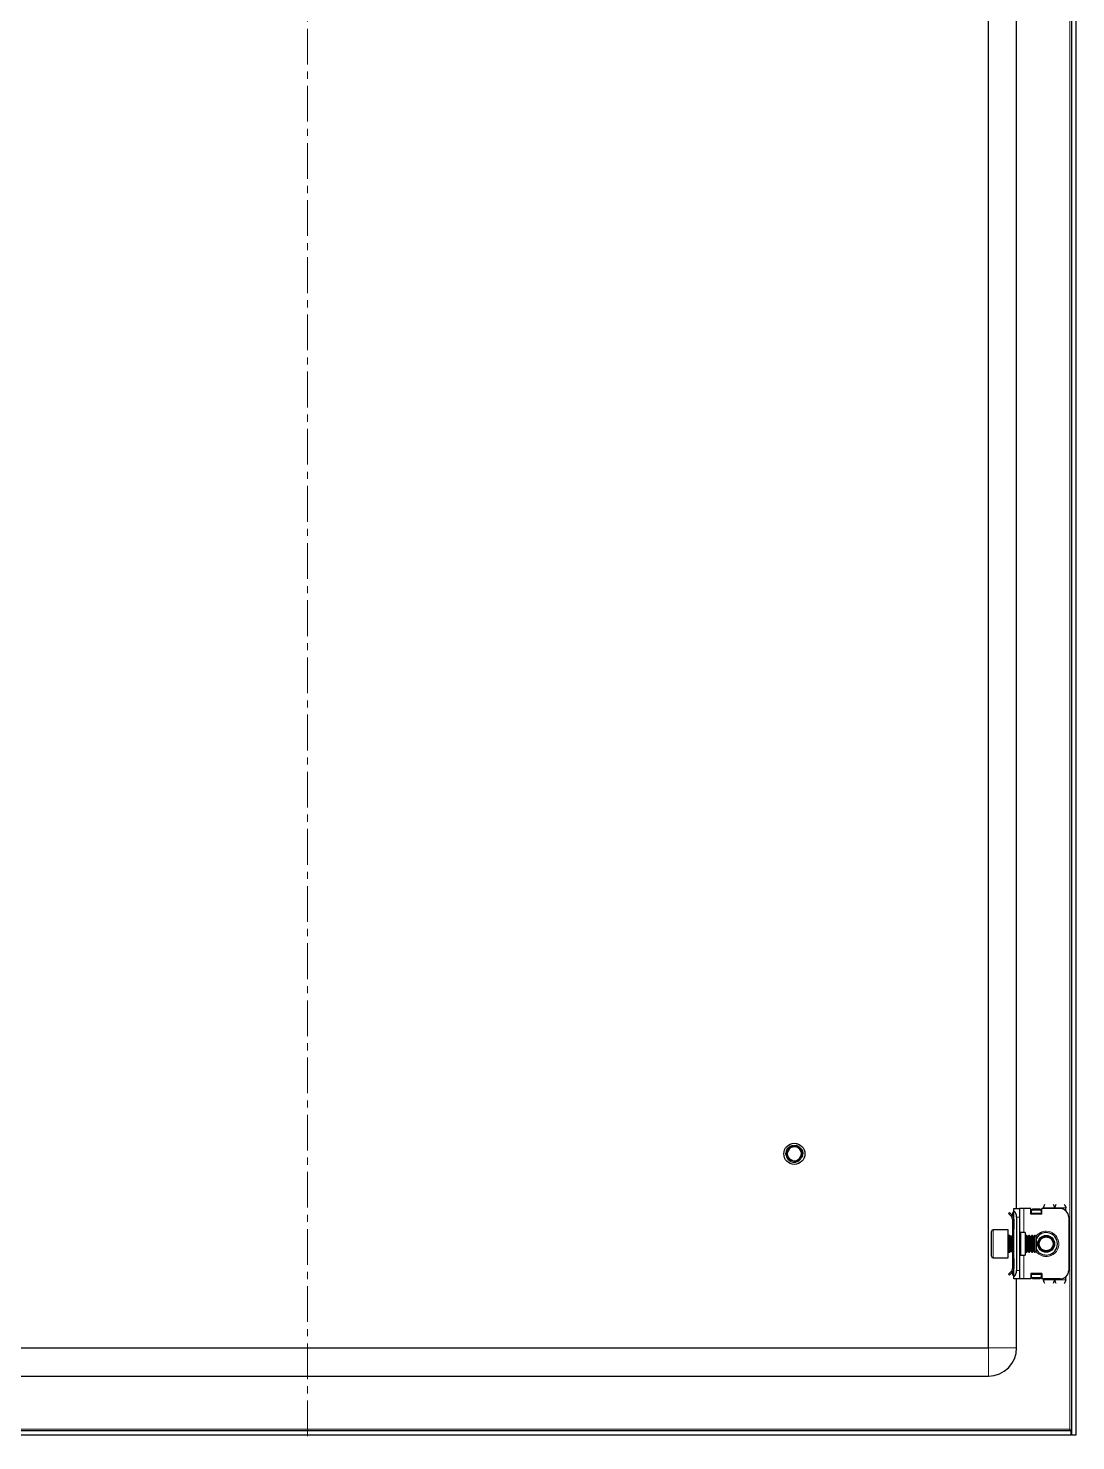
# Model space of a CAD drawing. Header units: millimetres. Extents: x -43 to 1513, y -869 to 1304.
# Drawn here: x 1141 to 1513, y -769 to -267 of the extents above; entities that cross this region are included whole.
import ezdxf

# ---------------------------------------------------------------- set-up
doc = ezdxf.new("R2010")
doc.units = ezdxf.units.MM
doc.linetypes.add('CENTERX2', pattern=[20.32, 12.7, -2.54, 2.54, -2.54])
doc.layers.add('FORMAT', color=7, linetype='Continuous')

msp = doc.modelspace()

# ---------------------------------------------------------------- linework, layer by layer
at = {"color": 8, "linetype": 'Continuous', "lineweight": 18}
for p, q in [((1510.76, 1192.26), (1510.76, -764.54)), ((1490.86, -687.64), (1490.65, -687.43)), ((1494.36, -686.14), (1494.36, -694.64)), ((1500.61, -687.79), (1497.11, -687.79)), ((1501.36, -685.89), (1505.36, -685.89)), ((1509.36, -685.89), (1505.36, -685.89)), ((1490.86, -688.14), (1490.36, -688.14)), ((1492.86, -689.14), (1491.86, -689.14)), ((1483.46, -693.64), (1483.46, -695.95)), ((1483.46, -695.95), (1483.46, -703.64)), ((1489.11, -695.64), (1489.11, -701.64)), ((1493.36, -694.64), (1493.36, -702.64)), ((1494.36, -702.64), (1494.36, -711.14)), ((1490.86, -709.14), (1490.36, -709.14)), ((1490.86, -709.64), (1490.65, -709.85)), ((1491.86, -708.14), (1492.86, -708.14)), ((1497.11, -709.5), (1500.61, -709.5)), ((1505.36, -711.39), (1501.36, -711.39)), ((1509.36, -711.39), (1505.36, -711.39)), ((1481.86, -735.64), (1481.86, -745.64)), ((1481.86, -735.64), (1491.86, -735.64)), ((1510.76, -764.54), (968.96, -764.54))]:
    msp.add_line(p, q, dxfattribs=at)
at = {"color": 7, "linetype": 'Continuous', "lineweight": 25}
for p, q in [((1511.36, 1194.36), (1511.36, -766.64)), ((1512.86, 1194.36), (1512.86, -766.64)), ((1481.86, -735.64), (1481.86, 1163.36)), ((1491.86, -686.14), (1491.86, -111.14)), ((1409.86, -666.45), (1409.92, -666.13)), ((1409.86, -666.45), (1409.86, -666.5)), ((1409.86, -666.64), (1409.86, -666.64)), ((1409.88, -666.24), (1409.88, -666.29)), ((1409.92, -666.04), (1409.91, -666.08)), ((1409.96, -665.84), (1409.95, -665.89)), ((1410.02, -665.66), (1410.01, -665.7)), ((1410.07, -665.52), (1410.18, -665.34)), ((1410.09, -665.53), (1410.19, -665.34)), ((1410.56, -667.51), (1410.4, -667.1)), ((1411.32, -664.07), (1411.59, -663.94)), ((1412.26, -663.7), (1412.21, -663.71)), ((1413.39, -663.69), (1413.35, -663.68)), ((1413.57, -663.73), (1413.53, -663.72)), ((1413.75, -663.78), (1413.71, -663.77)), ((1413.75, -663.78), (1413.95, -663.89)), ((1413.93, -663.84), (1413.89, -663.83)), ((1414.29, -664.01), (1414.25, -663.98)), ((1414.29, -664.01), (1414.28, -664.11)), ((1414.29, -664.01), (1414.43, -664.12)), ((1414.46, -664.11), (1414.42, -664.08)), ((1414.64, -664.23), (1414.59, -664.2)), ((1414.8, -664.36), (1414.76, -664.32)), ((1414.95, -664.49), (1414.91, -664.46)), ((1415.08, -664.63), (1415.05, -664.6)), ((1415.67, -665.6), (1415.67, -665.59)), ((1415.77, -667.35), (1415.7, -667.58)), ((1415.73, -665.78), (1415.72, -665.74)), ((1415.72, -667.53), (1415.73, -667.49)), ((1415.78, -665.96), (1415.77, -665.91)), ((1415.77, -667.35), (1415.78, -667.3)), ((1415.81, -666.14), (1415.81, -666.1)), ((1415.81, -667.15), (1415.82, -667.1)), ((1415.84, -666.33), (1415.83, -666.29)), ((1415.85, -666.53), (1415.83, -666.77)), ((1415.84, -666.94), (1415.84, -666.89)), ((1415.85, -666.53), (1415.85, -666.48)), ((1415.85, -666.74), (1415.86, -666.69)), ((1410.69, -668.72), (1410.58, -668.59)), ((1410.58, -668.6), (1410.6, -668.62)), ((1410.69, -668.72), (1410.73, -668.76)), ((1410.84, -668.86), (1410.87, -668.89)), ((1410.99, -668.99), (1411.03, -669.02)), ((1411.16, -669.12), (1411.2, -669.15)), ((1412.66, -669.64), (1413.4, -669.57)), ((1413.55, -669.56), (1413.59, -669.55)), ((1413.74, -669.51), (1413.78, -669.5)), ((1413.93, -669.44), (1413.98, -669.43)), ((1414.3, -669.27), (1414.08, -669.35)), ((1414.12, -669.36), (1414.16, -669.34)), ((1414.48, -669.17), (1414.28, -669.28)), ((1414.3, -669.2), (1414.35, -669.24)), ((1414.3, -669.27), (1414.35, -669.24)), ((1489.29, -687.5), (1488.94, -687.86)), ((1489.92, -688.83), (1488.94, -687.86)), ((1490.27, -688.48), (1489.29, -687.5)), ((1490.65, -687.43), (1490.86, -687.23)), ((1490.86, -686.14), (1492.86, -686.14)), ((1490.86, -686.91), (1490.86, -686.14)), ((1490.86, -710.38), (1490.86, -686.91)), ((1492.86, -686.14), (1492.86, -689.14)), ((1494.36, -686.14), (1492.86, -686.14)), ((1496.86, -686.14), (1494.36, -686.14)), ((1496.86, -688.14), (1496.86, -686.14)), ((1497.11, -686.52), (1497.61, -686.17)), ((1497.61, -686.52), (1497.11, -686.87)), ((1497.11, -686.87), (1497.11, -686.52)), ((1497.11, -687.79), (1497.11, -686.87)), ((1497.11, -688.14), (1497.11, -687.79)), ((1497.61, -686.17), (1497.61, -686.52)), ((1497.61, -686.17), (1500.11, -686.17)), ((1497.61, -686.52), (1500.11, -686.52)), ((1500.11, -686.52), (1500.11, -686.17)), ((1500.11, -686.17), (1500.61, -686.52)), ((1500.61, -686.87), (1500.11, -686.52)), ((1500.61, -686.52), (1500.61, -686.87)), ((1500.61, -686.87), (1500.61, -687.79)), ((1500.61, -687.79), (1500.61, -688.14)), ((1500.66, -686.26), (1500.66, -688.14)), ((1500.86, -686.26), (1500.66, -686.26)), ((1500.86, -688.14), (1500.86, -686.14)), ((1507.36, -686.14), (1500.86, -686.14)), ((1501.36, -686.14), (1501.36, -685.89)), ((1509.36, -686.91), (1509.36, -685.89)), ((1489.92, -688.83), (1490.27, -688.48)), ((1490.36, -688.14), (1490.36, -688.54)), ((1490.36, -689.89), (1490.86, -689.89)), ((1490.36, -689.89), (1490.36, -693.39)), ((1490.86, -689.89), (1490.86, -693.39)), ((1491.86, -689.14), (1491.86, -708.14)), ((1492.86, -689.14), (1492.86, -708.14)), ((1500.86, -688.14), (1496.86, -688.14)), ((1510.36, -689.14), (1510.36, -708.14)), ((1482.86, -696.27), (1482.86, -694.24)), ((1482.86, -703.04), (1482.86, -696.27)), ((1488.86, -693.64), (1483.46, -693.64)), ((1488.86, -695.95), (1488.86, -693.64)), ((1488.86, -703.64), (1488.86, -695.95)), ((1489.47, -695.64), (1489.11, -695.64)), ((1489.86, -696.2), (1489.47, -695.64)), ((1489.47, -701.17), (1489.47, -695.64)), ((1490.24, -695.64), (1489.86, -696.2)), ((1489.86, -700.7), (1489.86, -696.2)), ((1490.47, -695.64), (1490.24, -695.64)), ((1490.24, -701.17), (1490.24, -695.64)), ((1490.86, -693.39), (1490.36, -693.39)), ((1490.36, -693.39), (1490.36, -695.64)), ((1490.86, -696.2), (1490.47, -695.64)), ((1490.47, -701.17), (1490.47, -695.64)), ((1494.86, -694.64), (1493.36, -694.64)), ((1494.86, -694.64), (1494.86, -702.64)), ((1495.24, -695.64), (1494.86, -696.2)), ((1495.47, -695.64), (1495.24, -695.64)), ((1495.24, -701.17), (1495.24, -695.64)), ((1495.86, -696.2), (1495.47, -695.64)), ((1495.47, -701.17), (1495.47, -695.64)), ((1496.24, -695.64), (1495.86, -696.2)), ((1495.86, -700.7), (1495.86, -696.2)), ((1496.47, -695.64), (1496.24, -695.64)), ((1496.24, -701.17), (1496.24, -695.64)), ((1496.86, -696.2), (1496.47, -695.64)), ((1496.47, -701.17), (1496.47, -695.64)), ((1497.24, -695.64), (1496.86, -696.2)), ((1496.86, -700.7), (1496.86, -696.2)), ((1497.47, -695.64), (1497.24, -695.64)), ((1497.24, -701.17), (1497.24, -695.64)), ((1497.86, -696.2), (1497.47, -695.64)), ((1497.47, -701.17), (1497.47, -695.64)), ((1498.24, -695.64), (1497.86, -696.2)), ((1497.86, -700.7), (1497.86, -696.2)), ((1498.3, -695.64), (1498.24, -695.64)), ((1498.24, -701.17), (1498.24, -695.64)), ((1498.86, -696.2), (1498.3, -695.64)), ((1498.3, -697.03), (1498.3, -695.64)), ((1498.3, -701.64), (1498.3, -697.03)), ((1498.86, -697.32), (1498.86, -696.2)), ((1498.86, -701.09), (1498.86, -697.32)), ((1489.11, -701.64), (1489.47, -701.64)), ((1489.47, -701.64), (1489.86, -701.09)), ((1489.47, -701.64), (1489.47, -701.17)), ((1489.86, -701.09), (1489.86, -700.7)), ((1489.86, -701.09), (1490.24, -701.64)), ((1490.24, -701.64), (1490.24, -701.17)), ((1490.24, -701.64), (1490.47, -701.64)), ((1490.36, -701.64), (1490.36, -703.89)), ((1490.47, -701.64), (1490.86, -701.09)), ((1490.47, -701.64), (1490.47, -701.17)), ((1493.36, -702.64), (1494.86, -702.64)), ((1494.86, -701.09), (1495.24, -701.64)), ((1495.24, -701.64), (1495.24, -701.17)), ((1495.24, -701.64), (1495.47, -701.64)), ((1495.47, -701.64), (1495.86, -701.09)), ((1495.47, -701.64), (1495.47, -701.17)), ((1495.86, -701.09), (1495.86, -700.7)), ((1495.86, -701.09), (1496.24, -701.64)), ((1496.24, -701.64), (1496.24, -701.17)), ((1496.24, -701.64), (1496.47, -701.64)), ((1496.47, -701.64), (1496.86, -701.09)), ((1496.47, -701.64), (1496.47, -701.17)), ((1496.86, -701.09), (1496.86, -700.7)), ((1496.86, -701.09), (1497.24, -701.64)), ((1497.24, -701.64), (1497.24, -701.17)), ((1497.24, -701.64), (1497.47, -701.64)), ((1497.47, -701.64), (1497.86, -701.09)), ((1497.47, -701.64), (1497.47, -701.17)), ((1497.86, -701.09), (1497.86, -700.7)), ((1497.86, -701.09), (1498.24, -701.64)), ((1498.24, -701.64), (1498.24, -701.17)), ((1498.24, -701.64), (1498.3, -701.64)), ((1498.3, -701.64), (1498.86, -701.09)), ((1483.46, -703.64), (1488.86, -703.64)), ((1490.36, -703.89), (1490.86, -703.89)), ((1490.36, -703.89), (1490.36, -707.39)), ((1490.36, -707.39), (1490.86, -707.39)), ((1490.86, -703.89), (1490.86, -707.39)), ((1489.92, -708.45), (1488.94, -709.43)), ((1489.29, -709.78), (1488.94, -709.43)), ((1490.27, -708.81), (1489.29, -709.78)), ((1489.92, -708.45), (1490.27, -708.81)), ((1490.36, -709.14), (1490.36, -708.68)), ((1490.86, -710.06), (1490.65, -709.85)), ((1490.86, -711.14), (1490.86, -710.38)), ((1492.86, -711.14), (1490.86, -711.14)), ((1491.86, -735.64), (1491.86, -711.14)), ((1492.86, -708.14), (1492.86, -711.14)), ((1494.36, -711.14), (1492.86, -711.14)), ((1496.86, -711.14), (1494.36, -711.14)), ((1500.86, -709.14), (1496.86, -709.14)), ((1496.86, -709.14), (1496.86, -711.14)), ((1497.11, -709.5), (1497.11, -709.14)), ((1497.11, -710.41), (1497.11, -709.5)), ((1497.11, -710.41), (1497.61, -710.76)), ((1497.11, -710.76), (1497.11, -710.41)), ((1497.61, -711.12), (1497.11, -710.76)), ((1500.11, -710.76), (1497.61, -710.76)), ((1497.61, -710.76), (1497.61, -711.12)), ((1500.11, -711.12), (1497.61, -711.12)), ((1500.11, -710.76), (1500.61, -710.41)), ((1500.11, -711.12), (1500.11, -710.76)), ((1500.61, -710.76), (1500.11, -711.12)), ((1500.61, -709.14), (1500.61, -709.5)), ((1500.61, -709.5), (1500.61, -710.41)), ((1500.61, -710.41), (1500.61, -710.76)), ((1500.66, -709.14), (1500.66, -711.02)), ((1500.66, -711.02), (1500.86, -711.02)), ((1500.86, -709.14), (1500.86, -711.14)), ((1507.36, -711.14), (1500.86, -711.14)), ((1501.36, -711.39), (1501.36, -711.14)), ((1509.36, -711.39), (1509.36, -710.38)), ((997.86, -735.64), (1481.86, -735.64)), ((997.86, -745.64), (1481.86, -745.64)), ((1511.16, -765.14), (968.56, -765.14)), ((1511.16, -766.64), (968.56, -766.64)), ((1510.76, -764.54), (1511, -765.14)), ((1511.16, -765.14), (1511.16, -766.64)), ((1512.86, -766.64), (1511.36, -766.64))]:
    msp.add_line(p, q, dxfattribs=at)
for centre, radius in [((1412.86, -666.64), 3.75), ((1502.36, -698.64), 3), ((1502.36, -698.64), 2.76), ((1502.36, -698.64), 2.45)]:
    msp.add_circle(centre, radius, dxfattribs=at)
for centre, radius, start, end in [((1412.86, -666.64), 3, 180, 220.7437), ((1412.86, -666.64), 2.5, 168.5944, 190.5165), ((1412.86, -666.64), 2.5, 108.5944, 168.5944), ((1412.86, -666.64), 2.5, 48.5944, 108.5944), ((1412.86, -666.64), 2.5, 288.5944, 348.5944), ((1412.86, -666.64), 2.5, 348.5944, 48.5944), ((1412.86, -666.64), 3, 239.9286, 266.2193), ((1412.86, -666.64), 2.5, 255.8881, 288.5944), ((1491.36, -688.14), 1, 135, 180), ((1488.86, -689.14), 3, 360, 48.1897), ((1507.36, -689.14), 3, 360, 90), ((1483.46, -694.24), 0.6, 90, 180), ((1489.11, -695.39), 0.25, 180, 270), ((1493.36, -694.14), 0.5, 180, 270), ((1502.36, -698.64), 4, 270, 151.045), ((1489.11, -701.89), 0.25, 90, 180), ((1493.36, -703.14), 0.5, 90, 180), ((1502.36, -698.64), 4, 208.955, 270), ((1483.46, -703.04), 0.6, 180, 270), ((1491.36, -709.14), 1, 180, 225), ((1488.86, -708.14), 3, 311.8103, 360), ((1507.36, -708.14), 3, 270, 360), ((1481.86, -735.64), 10, 270, 0)]:
    msp.add_arc(centre, radius, start, end, dxfattribs=at)
at = {"color": 8, "linetype": 'Continuous', "lineweight": 18}
for start, end in [(215.4622, 90), (90, 144.5378)]:
    msp.add_arc((1502.36, -698.64), 4.5, start, end, dxfattribs=at)
at = {"color": 7, "linetype": 'Continuous', "lineweight": 25}
for points, knots in [([(1409.86, -666.65), (1409.85, -666.6), (1409.85, -666.52), (1409.87, -666.45), (1409.87, -666.42)], [0, 0, 0, 0, 0.659859, 1, 1, 1, 1]), ([(1410.35, -666.36), (1410.34, -666.37), (1410.32, -666.4), (1410.28, -666.45), (1410.23, -666.5), (1410.16, -666.55), (1410.08, -666.6), (1410, -666.62), (1409.92, -666.64), (1409.88, -666.64), (1409.86, -666.64)], [0, 0, 0, 0, 0.060221, 0.18113, 0.301988, 0.42281, 0.589437, 0.75603, 0.87711, 1, 1, 1, 1]), ([(1409.86, -666.45), (1409.9, -666.43), (1409.96, -666.4), (1410.06, -666.38), (1410.15, -666.38), (1410.23, -666.4), (1410.28, -666.42), (1410.3, -666.43)], [0, 0, 0, 0, 0.235039, 0.445532, 0.651268, 0.847853, 1, 1, 1, 1]), ([(1410.21, -666.51), (1410.19, -666.5), (1410.13, -666.48), (1410.04, -666.47), (1409.94, -666.47), (1409.89, -666.49), (1409.86, -666.5)], [0, 0, 0, 0, 0.237597, 0.516729, 0.755527, 1, 1, 1, 1]), ([(1409.86, -666.65), (1409.89, -666.63), (1409.95, -666.6), (1410.04, -666.57), (1410.1, -666.57), (1410.13, -666.57)], [0, 0, 0, 0, 0.371226, 0.708872, 1, 1, 1, 1]), ([(1410.79, -668.42), (1410.76, -668.4), (1410.51, -668.18), (1410.17, -667.72), (1409.93, -667.11), (1409.87, -666.76), (1409.86, -666.64)], [0, 0, 0, 0, 0.050685, 0.485619, 0.826643, 1, 1, 1, 1]), ([(1409.88, -666.24), (1409.92, -666.23), (1409.98, -666.21), (1410.08, -666.2), (1410.17, -666.21), (1410.25, -666.23), (1410.31, -666.26), (1410.34, -666.29), (1410.35, -666.3)], [0, 0, 0, 0, 0.214065, 0.402363, 0.585629, 0.760234, 0.923894, 1, 1, 1, 1]), ([(1410.32, -666.4), (1410.29, -666.38), (1410.24, -666.34), (1410.15, -666.3), (1410.06, -666.28), (1409.96, -666.28), (1409.91, -666.28), (1409.88, -666.29)], [0, 0, 0, 0, 0.189173, 0.404697, 0.62022, 0.807935, 1, 1, 1, 1]), ([(1410.38, -666.29), (1410.37, -666.28), (1410.34, -666.24), (1410.28, -666.19), (1410.19, -666.14), (1410.1, -666.1), (1410, -666.08), (1409.94, -666.08), (1409.91, -666.08)], [0, 0, 0, 0, 0.069872, 0.258455, 0.446951, 0.635422, 0.81547, 1, 1, 1, 1]), ([(1409.92, -666.04), (1409.95, -666.03), (1410.02, -666.02), (1410.11, -666.02), (1410.2, -666.04), (1410.27, -666.08), (1410.33, -666.12), (1410.37, -666.16), (1410.38, -666.17)], [0, 0, 0, 0, 0.208898, 0.388587, 0.562428, 0.727295, 0.881578, 1, 1, 1, 1]), ([(1410.38, -666.15), (1410.37, -666.13), (1410.34, -666.08), (1410.27, -666.02), (1410.2, -665.97), (1410.12, -665.93), (1410.04, -665.9), (1409.98, -665.89), (1409.95, -665.89)], [0, 0, 0, 0, 0.137266, 0.30795, 0.478578, 0.649185, 0.822833, 1, 1, 1, 1]), ([(1409.96, -665.84), (1409.99, -665.84), (1410.05, -665.84), (1410.14, -665.86), (1410.22, -665.89), (1410.29, -665.93), (1410.34, -665.98), (1410.39, -666.03), (1410.4, -666.07), (1410.41, -666.09)], [0, 0, 0, 0, 0.165667, 0.330522, 0.488809, 0.638525, 0.778629, 0.909213, 1, 1, 1, 1]), ([(1410.38, -666), (1410.38, -665.99), (1410.35, -665.95), (1410.3, -665.88), (1410.23, -665.81), (1410.16, -665.76), (1410.08, -665.73), (1410.03, -665.71), (1410.01, -665.7)], [0, 0, 0, 0, 0.076151, 0.276704, 0.47712, 0.677473, 0.837574, 1, 1, 1, 1]), ([(1410.02, -665.66), (1410.23, -665.24), (1410.54, -664.59), (1411.13, -664.19), (1411.33, -664.06)], [0, 0, 0, 0, 0.657042, 1, 1, 1, 1]), ([(1410.02, -665.66), (1410.05, -665.67), (1410.11, -665.67), (1410.19, -665.7), (1410.26, -665.75), (1410.31, -665.8), (1410.36, -665.86), (1410.39, -665.92), (1410.41, -665.97), (1410.41, -666.01), (1410.41, -666.02)], [0, 0, 0, 0, 0.154027, 0.307095, 0.452862, 0.590123, 0.718565, 0.838856, 0.95247, 1, 1, 1, 1]), ([(1410.09, -665.53), (1410.11, -665.47), (1410.14, -665.35), (1410.2, -665.23), (1410.24, -665.17)], [0, 0, 0, 0, 0.462482, 1, 1, 1, 1]), ([(1410.22, -665.26), (1410.25, -665.19), (1410.39, -664.84), (1410.71, -664.52), (1410.98, -664.3), (1411.03, -664.27)], [0, 0, 0, 0, 0.17549, 0.867074, 1, 1, 1, 1]), ([(1410.31, -665.12), (1410.32, -665.07), (1410.43, -664.77), (1410.67, -664.56), (1410.88, -664.39)], [0, 0, 0, 0, 0.171865, 1, 1, 1, 1]), ([(1410.35, -666.31), (1410.34, -666.42), (1410.32, -666.68), (1410.37, -666.94), (1410.4, -667.1)], [0, 0, 0, 0, 0.408521, 1, 1, 1, 1]), ([(1410.4, -666.15), (1410.4, -666.16), (1410.39, -666.2), (1410.37, -666.26), (1410.35, -666.3), (1410.35, -666.31)], [0, 0, 0, 0, 0.157682, 0.80304, 1, 1, 1, 1]), ([(1410.41, -665.95), (1410.41, -665.99), (1410.42, -666.05), (1410.41, -666.12), (1410.4, -666.15)], [0, 0, 0, 0, 0.544473, 1, 1, 1, 1]), ([(1411.7, -664.28), (1411.63, -664.32), (1411.31, -664.5), (1410.82, -664.97), (1410.51, -665.55), (1410.42, -665.9), (1410.41, -665.95)], [0, 0, 0, 0, 0.104785, 0.513079, 0.918136, 1, 1, 1, 1]), ([(1410.59, -664.68), (1410.58, -664.68), (1410.57, -664.7), (1410.55, -664.72), (1410.54, -664.73)], [0, 0, 0, 0, 0.296796, 1, 1, 1, 1]), ([(1411.85, -668.88), (1411.77, -668.84), (1411.45, -668.68), (1410.94, -668.26), (1410.69, -667.76), (1410.56, -667.51)], [0, 0, 0, 0, 0.1306517, 0.5600073, 1, 1, 1, 1]), ([(1410.71, -664.54), (1410.71, -664.55), (1410.7, -664.56), (1410.69, -664.57), (1410.68, -664.57)], [0, 0, 0, 0, 0.4842322, 1, 1, 1, 1]), ([(1410.85, -664.41), (1410.84, -664.42), (1410.83, -664.43), (1410.82, -664.44), (1410.81, -664.44)], [0, 0, 0, 0, 0.485158, 1, 1, 1, 1]), ([(1410.99, -664.29), (1410.99, -664.3), (1410.97, -664.3), (1410.96, -664.31), (1410.96, -664.32)], [0, 0, 0, 0, 0.484546, 1, 1, 1, 1]), ([(1411.15, -664.17), (1411.14, -664.18), (1411.13, -664.19), (1411.12, -664.2), (1411.11, -664.2)], [0, 0, 0, 0, 0.482687, 1, 1, 1, 1]), ([(1411.15, -664.17), (1411.16, -664.17), (1411.21, -664.13), (1411.27, -664.11), (1411.31, -664.09)], [0, 0, 0, 0, 0.2307506, 1, 1, 1, 1]), ([(1411.32, -664.07), (1411.31, -664.07), (1411.3, -664.08), (1411.28, -664.09), (1411.28, -664.09)], [0, 0, 0, 0, 0.480194, 1, 1, 1, 1]), ([(1411.32, -664.07), (1411.35, -664.08), (1411.41, -664.12), (1411.48, -664.19), (1411.52, -664.24), (1411.53, -664.26)], [0, 0, 0, 0, 0.362858, 0.693435, 1, 1, 1, 1]), ([(1411.68, -664.33), (1411.66, -664.32), (1411.63, -664.31), (1411.56, -664.28), (1411.48, -664.24), (1411.4, -664.16), (1411.36, -664.1), (1411.33, -664.06)], [0, 0, 0, 0, 0.084477, 0.253367, 0.470159, 0.686909, 1, 1, 1, 1]), ([(1411.5, -663.97), (1411.49, -663.97), (1411.48, -663.98), (1411.46, -663.99), (1411.45, -663.99)], [0, 0, 0, 0, 0.477867, 1, 1, 1, 1]), ([(1411.61, -664.27), (1411.61, -664.25), (1411.6, -664.2), (1411.57, -664.13), (1411.52, -664.05), (1411.47, -664.01), (1411.45, -663.99)], [0, 0, 0, 0, 0.1541827, 0.4625673, 0.7280914, 1, 1, 1, 1]), ([(1411.5, -663.97), (1411.53, -663.99), (1411.58, -664.03), (1411.65, -664.1), (1411.7, -664.18), (1411.72, -664.24), (1411.73, -664.28), (1411.73, -664.29)], [0, 0, 0, 0, 0.260762, 0.494805, 0.723794, 0.94279, 1, 1, 1, 1]), ([(1411.69, -663.88), (1411.68, -663.88), (1411.66, -663.89), (1411.65, -663.9), (1411.64, -663.9)], [0, 0, 0, 0, 0.4764859, 1, 1, 1, 1]), ([(1411.78, -664.29), (1411.78, -664.28), (1411.78, -664.23), (1411.77, -664.14), (1411.74, -664.05), (1411.7, -663.97), (1411.66, -663.92), (1411.64, -663.9)], [0, 0, 0, 0, 0.114393, 0.350182, 0.585971, 0.790611, 1, 1, 1, 1]), ([(1411.69, -663.88), (1411.7, -663.87), (1411.77, -663.84), (1411.83, -663.83), (1411.88, -663.82)], [0, 0, 0, 0, 0.301025, 1, 1, 1, 1]), ([(1411.69, -663.88), (1411.71, -663.9), (1411.77, -663.95), (1411.82, -664.03), (1411.86, -664.11), (1411.88, -664.19), (1411.89, -664.26), (1411.88, -664.29), (1411.88, -664.3)], [0, 0, 0, 0, 0.218347, 0.41099, 0.598711, 0.777744, 0.945667, 1, 1, 1, 1]), ([(1412.06, -664.27), (1412.05, -664.28), (1412, -664.29), (1411.92, -664.3), (1411.82, -664.3), (1411.75, -664.29), (1411.71, -664.28), (1411.7, -664.28)], [0, 0, 0, 0, 0.099011, 0.388276, 0.61301, 0.895384, 1, 1, 1, 1]), ([(1411.88, -663.81), (1411.87, -663.81), (1411.86, -663.81), (1411.84, -663.82), (1411.83, -663.82)], [0, 0, 0, 0, 0.4765794, 1, 1, 1, 1]), ([(1411.91, -664.3), (1411.91, -664.3), (1411.92, -664.26), (1411.93, -664.19), (1411.93, -664.09), (1411.91, -663.99), (1411.88, -663.9), (1411.85, -663.85), (1411.83, -663.82)], [0, 0, 0, 0, 0.019058, 0.219488, 0.419831, 0.620151, 0.807785, 1, 1, 1, 1]), ([(1411.88, -663.81), (1411.9, -663.83), (1411.95, -663.88), (1411.99, -663.97), (1412.02, -664.05), (1412.03, -664.13), (1412.02, -664.2), (1412.01, -664.25), (1412.01, -664.26)], [0, 0, 0, 0, 0.213002, 0.396975, 0.575181, 0.744364, 0.902779, 1, 1, 1, 1]), ([(1412.07, -663.75), (1412.06, -663.75), (1412.05, -663.75), (1412.03, -663.76), (1412.02, -663.76)], [0, 0, 0, 0, 0.4789775, 1, 1, 1, 1]), ([(1412.03, -664.26), (1412.04, -664.23), (1412.06, -664.18), (1412.08, -664.09), (1412.09, -664.01), (1412.08, -663.89), (1412.05, -663.81), (1412.02, -663.76)], [0, 0, 0, 0, 0.147065, 0.321231, 0.495346, 0.669443, 1, 1, 1, 1]), ([(1412.32, -664.04), (1412.32, -664.05), (1412.29, -664.1), (1412.23, -664.18), (1412.14, -664.24), (1412.08, -664.26), (1412.06, -664.27)], [0, 0, 0, 0, 0.153621, 0.528305, 0.811762, 1, 1, 1, 1]), ([(1412.07, -663.75), (1412.09, -663.78), (1412.13, -663.83), (1412.16, -663.92), (1412.17, -664), (1412.17, -664.08), (1412.15, -664.16), (1412.13, -664.22), (1412.1, -664.25), (1412.1, -664.26)], [0, 0, 0, 0, 0.195461, 0.359649, 0.517607, 0.666788, 0.806268, 0.936243, 1, 1, 1, 1]), ([(1412.15, -664.21), (1412.15, -664.21), (1412.18, -664.16), (1412.21, -664.08), (1412.24, -663.96), (1412.24, -663.87), (1412.23, -663.79), (1412.22, -663.74), (1412.21, -663.71)], [0, 0, 0, 0, 0.0013127, 0.3095816, 0.4937306, 0.6778354, 0.8376628, 1, 1, 1, 1]), ([(1412.26, -663.7), (1412.27, -663.73), (1412.29, -663.78), (1412.31, -663.87), (1412.31, -663.95), (1412.29, -664.03), (1412.26, -664.12), (1412.21, -664.17), (1412.18, -664.21)], [0, 0, 0, 0, 0.162579, 0.32416, 0.478216, 0.623372, 0.759205, 1, 1, 1, 1]), ([(1412.18, -664.21), (1412.2, -664.19), (1412.25, -664.15), (1412.3, -664.09), (1412.32, -664.05), (1412.32, -664.04)], [0, 0, 0, 0, 0.4133204, 0.8335068, 1, 1, 1, 1]), ([(1412.21, -663.72), (1412.24, -663.71), (1412.35, -663.67), (1412.48, -663.66), (1412.59, -663.65)], [0, 0, 0, 0, 0.1698709, 1, 1, 1, 1]), ([(1412.26, -663.7), (1412.29, -663.7), (1412.61, -663.63), (1413.25, -663.62), (1413.91, -663.81), (1414.24, -663.98), (1414.31, -664.02)], [0, 0, 0, 0, 0.044285, 0.46488, 0.894202, 1, 1, 1, 1]), ([(1414.3, -664.32), (1414.24, -664.29), (1413.91, -664.11), (1413.24, -663.93), (1412.62, -663.97), (1412.32, -664.04), (1412.32, -664.04)], [0, 0, 0, 0, 0.102158, 0.551599, 0.99962, 1, 1, 1, 1]), ([(1412.69, -663.67), (1412.76, -663.66), (1412.92, -663.63), (1413.1, -663.65), (1413.2, -663.66)], [0, 0, 0, 0, 0.399625, 1, 1, 1, 1]), ([(1413.35, -663.7), (1413.4, -663.7), (1413.55, -663.71), (1413.7, -663.76), (1413.79, -663.79)], [0, 0, 0, 0, 0.353316, 1, 1, 1, 1]), ([(1414.22, -664.3), (1414.22, -664.29), (1414.22, -664.26), (1414.23, -664.2), (1414.25, -664.1), (1414.29, -664.05), (1414.31, -664.02)], [0, 0, 0, 0, 0.0582551, 0.3055086, 0.6471604, 1, 1, 1, 1]), ([(1414.3, -664.32), (1414.32, -664.3), (1414.36, -664.25), (1414.4, -664.17), (1414.42, -664.11), (1414.42, -664.08)], [0, 0, 0, 0, 0.3515094, 0.6718605, 1, 1, 1, 1]), ([(1414.51, -664.77), (1414.5, -664.76), (1414.46, -664.72), (1414.41, -664.66), (1414.36, -664.58), (1414.33, -664.49), (1414.31, -664.41), (1414.3, -664.35), (1414.3, -664.32)], [0, 0, 0, 0, 0.066273, 0.267344, 0.4230955, 0.6187345, 0.8140891, 1, 1, 1, 1]), ([(1414.46, -664.11), (1414.46, -664.15), (1414.46, -664.22), (1414.43, -664.31), (1414.38, -664.39), (1414.35, -664.44), (1414.32, -664.46), (1414.32, -664.46)], [0, 0, 0, 0, 0.275174, 0.5228455, 0.7652252, 0.9970202, 1, 1, 1, 1]), ([(1414.32, -669.19), (1414.39, -669.15), (1414.74, -668.91), (1415.23, -668.41), (1415.46, -667.86), (1415.56, -667.61)], [0, 0, 0, 0, 0.128781, 0.613629, 1, 1, 1, 1]), ([(1414.34, -664.51), (1414.35, -664.5), (1414.39, -664.48), (1414.45, -664.43), (1414.52, -664.36), (1414.57, -664.28), (1414.59, -664.23), (1414.59, -664.2)], [0, 0, 0, 0, 0.0849649, 0.3293377, 0.5737157, 0.7844106, 1, 1, 1, 1]), ([(1414.64, -664.23), (1414.63, -664.26), (1414.62, -664.33), (1414.58, -664.42), (1414.53, -664.5), (1414.47, -664.56), (1414.42, -664.59), (1414.39, -664.61), (1414.38, -664.61)], [0, 0, 0, 0, 0.222831, 0.420099, 0.612409, 0.79585, 0.967895, 1, 1, 1, 1]), ([(1414.4, -664.63), (1414.4, -664.63), (1414.43, -664.63), (1414.5, -664.6), (1414.59, -664.55), (1414.66, -664.48), (1414.72, -664.41), (1414.75, -664.35), (1414.76, -664.32)], [0, 0, 0, 0, 0.002693, 0.20821, 0.413641, 0.619057, 0.807274, 1, 1, 1, 1]), ([(1414.8, -664.36), (1414.79, -664.39), (1414.77, -664.45), (1414.72, -664.54), (1414.66, -664.6), (1414.59, -664.65), (1414.54, -664.69), (1414.5, -664.69), (1414.49, -664.7)], [0, 0, 0, 0, 0.219212, 0.409339, 0.593597, 0.768568, 0.932394, 1, 1, 1, 1]), ([(1414.49, -664.78), (1414.5, -664.79), (1414.54, -664.8), (1414.64, -664.8), (1414.76, -664.78), (1414.87, -664.74), (1414.97, -664.68), (1415.02, -664.63), (1415.05, -664.6)], [0, 0, 0, 0, 0.062604, 0.195119, 0.461979, 0.621574, 0.781143, 1, 1, 1, 1]), ([(1414.5, -664.72), (1414.53, -664.72), (1414.6, -664.7), (1414.69, -664.66), (1414.77, -664.61), (1414.85, -664.55), (1414.89, -664.49), (1414.91, -664.46)], [0, 0, 0, 0, 0.190996, 0.383798, 0.576553, 0.78528, 1, 1, 1, 1]), ([(1414.96, -664.85), (1414.95, -664.85), (1414.92, -664.86), (1414.87, -664.88), (1414.78, -664.89), (1414.68, -664.87), (1414.58, -664.82), (1414.53, -664.78), (1414.51, -664.77)], [0, 0, 0, 0, 0.045866, 0.230744, 0.387461, 0.658246, 0.861978, 1, 1, 1, 1]), ([(1414.95, -664.49), (1414.93, -664.52), (1414.9, -664.58), (1414.84, -664.66), (1414.78, -664.71), (1414.71, -664.75), (1414.63, -664.78), (1414.56, -664.78), (1414.52, -664.78)], [0, 0, 0, 0, 0.194636, 0.358964, 0.517123, 0.666522, 0.806184, 1, 1, 1, 1]), ([(1414.59, -664.83), (1414.62, -664.84), (1414.68, -664.86), (1414.78, -664.87), (1414.87, -664.87), (1414.93, -664.85), (1414.96, -664.85)], [0, 0, 0, 0, 0.251795, 0.502165, 0.752314, 1, 1, 1, 1]), ([(1415.08, -664.63), (1415.06, -664.66), (1415.03, -664.7), (1414.97, -664.76), (1414.9, -664.81), (1414.83, -664.83), (1414.75, -664.85), (1414.69, -664.85), (1414.65, -664.84), (1414.64, -664.84)], [0, 0, 0, 0, 0.169226, 0.337427, 0.497935, 0.649179, 0.790582, 0.922688, 1, 1, 1, 1]), ([(1415.69, -666.68), (1415.69, -666.61), (1415.67, -666.22), (1415.49, -665.55), (1415.13, -665.07), (1414.96, -664.85)], [0, 0, 0, 0, 0.108003, 0.585763, 1, 1, 1, 1]), ([(1415.08, -664.63), (1415.2, -664.78), (1415.48, -665.13), (1415.77, -665.79), (1415.83, -666.3), (1415.85, -666.55)], [0, 0, 0, 0, 0.274163, 0.639603, 1, 1, 1, 1]), ([(1415.17, -664.76), (1415.21, -664.8), (1415.35, -664.93), (1415.44, -665.11), (1415.5, -665.23)], [0, 0, 0, 0, 0.288707, 1, 1, 1, 1]), ([(1415.56, -667.61), (1415.55, -667.61), (1415.52, -667.6), (1415.47, -667.57), (1415.41, -667.52), (1415.36, -667.47), (1415.32, -667.39), (1415.29, -667.29), (1415.3, -667.19), (1415.3, -667.14), (1415.31, -667.14)], [0, 0, 0, 0, 0.022761, 0.192243, 0.346896, 0.477535, 0.588677, 0.783334, 0.968624, 1, 1, 1, 1]), ([(1415.29, -667.21), (1415.29, -667.24), (1415.31, -667.3), (1415.35, -667.39), (1415.39, -667.46), (1415.45, -667.53), (1415.51, -667.58), (1415.54, -667.6), (1415.56, -667.61)], [0, 0, 0, 0, 0.182737, 0.363423, 0.543947, 0.724373, 0.904747, 1, 1, 1, 1]), ([(1415.72, -667.53), (1415.69, -667.53), (1415.63, -667.53), (1415.55, -667.51), (1415.47, -667.47), (1415.41, -667.42), (1415.36, -667.37), (1415.32, -667.3), (1415.3, -667.26), (1415.29, -667.24), (1415.29, -667.23)], [0, 0, 0, 0, 0.159812, 0.318711, 0.470648, 0.614013, 0.748131, 0.873387, 0.991083, 1, 1, 1, 1]), ([(1415.31, -667.14), (1415.31, -667.11), (1415.33, -667.03), (1415.39, -666.93), (1415.46, -666.84), (1415.52, -666.78), (1415.59, -666.73), (1415.65, -666.7), (1415.68, -666.68), (1415.69, -666.68)], [0, 0, 0, 0, 0.1251657, 0.3367685, 0.4886747, 0.6403706, 0.7919615, 0.9435026, 1, 1, 1, 1]), ([(1415.31, -667.18), (1415.32, -667.2), (1415.35, -667.24), (1415.4, -667.31), (1415.47, -667.38), (1415.56, -667.43), (1415.65, -667.47), (1415.7, -667.48), (1415.73, -667.49)], [0, 0, 0, 0, 0.112687, 0.266978, 0.464332, 0.661607, 0.829157, 1, 1, 1, 1]), ([(1415.77, -667.35), (1415.74, -667.35), (1415.67, -667.36), (1415.58, -667.34), (1415.5, -667.32), (1415.42, -667.28), (1415.37, -667.23), (1415.33, -667.19), (1415.32, -667.17)], [0, 0, 0, 0, 0.207037, 0.38272, 0.55212, 0.712365, 0.86221, 1, 1, 1, 1]), ([(1415.81, -667.15), (1415.78, -667.16), (1415.71, -667.17), (1415.62, -667.17), (1415.53, -667.16), (1415.45, -667.13), (1415.38, -667.09), (1415.35, -667.06), (1415.33, -667.04)], [0, 0, 0, 0, 0.205811, 0.38496, 0.558827, 0.724121, 0.878934, 1, 1, 1, 1]), ([(1415.35, -667.09), (1415.37, -667.11), (1415.42, -667.16), (1415.49, -667.22), (1415.58, -667.26), (1415.68, -667.29), (1415.75, -667.3), (1415.78, -667.3)], [0, 0, 0, 0, 0.183111, 0.381533, 0.579913, 0.787111, 1, 1, 1, 1]), ([(1415.38, -666.96), (1415.4, -666.98), (1415.45, -667.02), (1415.54, -667.06), (1415.64, -667.09), (1415.73, -667.11), (1415.79, -667.1), (1415.82, -667.1)], [0, 0, 0, 0, 0.19243, 0.403622, 0.614801, 0.805152, 1, 1, 1, 1]), ([(1415.84, -666.94), (1415.81, -666.96), (1415.74, -666.98), (1415.65, -666.99), (1415.55, -666.99), (1415.47, -666.97), (1415.42, -666.95), (1415.39, -666.93), (1415.39, -666.93)], [0, 0, 0, 0, 0.227908, 0.430276, 0.627707, 0.816134, 0.99284, 1, 1, 1, 1]), ([(1415.46, -666.84), (1415.47, -666.85), (1415.5, -666.87), (1415.57, -666.89), (1415.67, -666.91), (1415.76, -666.91), (1415.82, -666.9), (1415.84, -666.89)], [0, 0, 0, 0, 0.0501556, 0.3045132, 0.5588802, 0.7769031, 1, 1, 1, 1]), ([(1415.85, -666.74), (1415.82, -666.75), (1415.76, -666.78), (1415.66, -666.8), (1415.58, -666.81), (1415.53, -666.8), (1415.5, -666.8)], [0, 0, 0, 0, 0.293779, 0.558982, 0.818494, 1, 1, 1, 1]), ([(1415.55, -665.34), (1415.56, -665.37), (1415.66, -665.51), (1415.7, -665.67), (1415.74, -665.8)], [0, 0, 0, 0, 0.192577, 1, 1, 1, 1]), ([(1415.73, -667.47), (1415.73, -667.5), (1415.71, -667.61), (1415.66, -667.71), (1415.61, -667.79)], [0, 0, 0, 0, 0.2181682, 1, 1, 1, 1]), ([(1415.63, -666.71), (1415.65, -666.71), (1415.69, -666.72), (1415.77, -666.71), (1415.83, -666.69), (1415.86, -666.69)], [0, 0, 0, 0, 0.236131, 0.613435, 1, 1, 1, 1]), ([(1415.74, -665.9), (1415.76, -665.94), (1415.82, -666.09), (1415.83, -666.25), (1415.84, -666.37)], [0, 0, 0, 0, 0.28291, 1, 1, 1, 1]), ([(1410.58, -668.6), (1410.6, -668.58), (1410.63, -668.53), (1410.7, -668.47), (1410.75, -668.44), (1410.78, -668.43), (1410.79, -668.42)], [0, 0, 0, 0, 0.315056, 0.630194, 0.945514, 1, 1, 1, 1]), ([(1411.15, -668.47), (1411.11, -668.46), (1411.06, -668.45), (1410.97, -668.45), (1410.9, -668.46), (1410.81, -668.48), (1410.7, -668.53), (1410.64, -668.58), (1410.6, -668.62)], [0, 0, 0, 0, 0.149407, 0.278563, 0.407661, 0.536722, 0.727045, 1, 1, 1, 1]), ([(1410.69, -668.72), (1410.71, -668.7), (1410.74, -668.64), (1410.8, -668.58), (1410.86, -668.53), (1410.94, -668.49), (1411.01, -668.47), (1411.08, -668.46), (1411.13, -668.47), (1411.16, -668.48)], [0, 0, 0, 0, 0.159446, 0.318034, 0.469983, 0.61348, 0.747649, 0.872856, 1, 1, 1, 1]), ([(1411.21, -668.52), (1411.21, -668.52), (1411.17, -668.52), (1411.11, -668.53), (1411.02, -668.55), (1410.94, -668.58), (1410.86, -668.62), (1410.79, -668.68), (1410.75, -668.73), (1410.73, -668.76)], [0, 0, 0, 0, 0.018281, 0.175639, 0.332896, 0.490097, 0.647274, 0.821632, 1, 1, 1, 1]), ([(1410.79, -668.42), (1410.8, -668.42), (1410.84, -668.41), (1410.93, -668.4), (1411.03, -668.41), (1411.12, -668.45), (1411.2, -668.5), (1411.29, -668.59), (1411.36, -668.71), (1411.38, -668.79), (1411.39, -668.83)], [0, 0, 0, 0, 0.073646, 0.169563, 0.351373, 0.438893, 0.519676, 0.682906, 0.8512, 1, 1, 1, 1]), ([(1410.84, -668.86), (1410.85, -668.83), (1410.87, -668.77), (1410.93, -668.69), (1410.99, -668.63), (1411.06, -668.58), (1411.13, -668.55), (1411.19, -668.53), (1411.22, -668.54), (1411.22, -668.54)], [0, 0, 0, 0, 0.198035, 0.367663, 0.531495, 0.686664, 0.831818, 0.981917, 1, 1, 1, 1]), ([(1411.29, -668.6), (1411.28, -668.6), (1411.23, -668.61), (1411.16, -668.63), (1411.07, -668.68), (1410.99, -668.74), (1410.92, -668.81), (1410.89, -668.87), (1410.87, -668.89)], [0, 0, 0, 0, 0.0505, 0.241124, 0.431653, 0.622154, 0.808692, 1, 1, 1, 1]), ([(1410.99, -668.99), (1411, -668.96), (1411.02, -668.89), (1411.06, -668.81), (1411.11, -668.73), (1411.18, -668.68), (1411.24, -668.64), (1411.28, -668.63), (1411.3, -668.62)], [0, 0, 0, 0, 0.209239, 0.392702, 0.571062, 0.740844, 0.899958, 1, 1, 1, 1]), ([(1411.35, -668.71), (1411.32, -668.72), (1411.27, -668.74), (1411.19, -668.8), (1411.12, -668.87), (1411.07, -668.94), (1411.04, -669), (1411.03, -669.02)], [0, 0, 0, 0, 0.172104, 0.391099, 0.610089, 0.802801, 1, 1, 1, 1]), ([(1411.16, -669.12), (1411.16, -669.08), (1411.17, -669.01), (1411.21, -668.92), (1411.25, -668.84), (1411.31, -668.78), (1411.35, -668.75), (1411.36, -668.74)], [0, 0, 0, 0, 0.240212, 0.454711, 0.664287, 0.864517, 1, 1, 1, 1]), ([(1411.4, -668.85), (1411.37, -668.87), (1411.33, -668.91), (1411.27, -668.98), (1411.23, -669.06), (1411.21, -669.12), (1411.2, -669.15)], [0, 0, 0, 0, 0.2282538, 0.5103507, 0.7523188, 1, 1, 1, 1]), ([(1411.33, -669.23), (1411.34, -669.19), (1411.34, -669.12), (1411.37, -669.03), (1411.39, -668.97), (1411.41, -668.94), (1411.41, -668.94)], [0, 0, 0, 0, 0.357139, 0.680979, 0.998183, 1, 1, 1, 1]), ([(1411.39, -668.83), (1411.39, -668.85), (1411.4, -668.89), (1411.41, -668.97), (1411.41, -669.06), (1411.39, -669.15), (1411.37, -669.21), (1411.35, -669.24)], [0, 0, 0, 0, 0.113604, 0.31095, 0.508229, 0.75166, 1, 1, 1, 1]), ([(1412.25, -669.07), (1411.96, -669.01), (1411.67, -668.96), (1411.4, -668.83), (1411.39, -668.83)], [0, 0, 0, 0, 0.965671, 1, 1, 1, 1]), ([(1412.25, -669.07), (1412.15, -669.03), (1412.02, -668.97), (1411.89, -668.9), (1411.85, -668.88)], [0, 0, 0, 0, 0.681733, 1, 1, 1, 1]), ([(1413.4, -669.57), (1413.39, -669.55), (1413.37, -669.5), (1413.36, -669.43), (1413.36, -669.34), (1413.38, -669.27), (1413.41, -669.19), (1413.48, -669.11), (1413.57, -669.04), (1413.63, -669.02), (1413.65, -669.01)], [0, 0, 0, 0, 0.098631, 0.238541, 0.378532, 0.49895, 0.601027, 0.777401, 0.9101, 1, 1, 1, 1]), ([(1413.55, -669.06), (1413.55, -669.07), (1413.52, -669.09), (1413.48, -669.15), (1413.44, -669.23), (1413.41, -669.32), (1413.39, -669.41), (1413.39, -669.5), (1413.4, -669.55), (1413.4, -669.57)], [0, 0, 0, 0, 0.036757, 0.196192, 0.355485, 0.51469, 0.719746, 0.882005, 1, 1, 1, 1]), ([(1413.55, -669.56), (1413.53, -669.54), (1413.5, -669.48), (1413.48, -669.4), (1413.47, -669.32), (1413.48, -669.24), (1413.5, -669.14), (1413.55, -669.08), (1413.57, -669.05)], [0, 0, 0, 0, 0.16279, 0.324686, 0.479688, 0.626058, 0.76302, 1, 1, 1, 1]), ([(1413.63, -669.03), (1413.62, -669.05), (1413.59, -669.1), (1413.57, -669.19), (1413.55, -669.29), (1413.55, -669.41), (1413.57, -669.5), (1413.59, -669.55)], [0, 0, 0, 0, 0.13286, 0.29106, 0.491007, 0.69089, 1, 1, 1, 1]), ([(1413.74, -669.51), (1413.71, -669.48), (1413.67, -669.43), (1413.64, -669.34), (1413.62, -669.26), (1413.61, -669.18), (1413.62, -669.1), (1413.64, -669.04), (1413.66, -669.02), (1413.66, -669.01)], [0, 0, 0, 0, 0.198483, 0.367712, 0.531083, 0.685778, 0.830503, 0.965152, 1, 1, 1, 1]), ([(1413.65, -669.01), (1413.66, -669.01), (1413.71, -668.99), (1413.79, -668.98), (1413.89, -668.98), (1413.98, -668.99), (1414.07, -669.02), (1414.15, -669.05), (1414.22, -669.1), (1414.28, -669.15), (1414.31, -669.18), (1414.32, -669.19)], [0, 0, 0, 0, 0.0429601, 0.1733, 0.2742626, 0.4010814, 0.5277159, 0.6542588, 0.7807587, 0.9368521, 1, 1, 1, 1]), ([(1413.75, -668.99), (1413.74, -669), (1413.72, -669.04), (1413.71, -669.11), (1413.7, -669.21), (1413.71, -669.31), (1413.73, -669.41), (1413.77, -669.47), (1413.78, -669.5)], [0, 0, 0, 0, 0.043388, 0.23288, 0.422274, 0.611632, 0.803279, 1, 1, 1, 1]), ([(1413.93, -669.44), (1413.9, -669.42), (1413.85, -669.37), (1413.8, -669.29), (1413.77, -669.21), (1413.76, -669.12), (1413.75, -669.05), (1413.76, -669.01), (1413.77, -668.99)], [0, 0, 0, 0, 0.208724, 0.39105, 0.568219, 0.73683, 0.894853, 1, 1, 1, 1]), ([(1413.87, -668.98), (1413.86, -669.01), (1413.85, -669.08), (1413.86, -669.17), (1413.88, -669.27), (1413.92, -669.35), (1413.96, -669.4), (1413.98, -669.43)], [0, 0, 0, 0, 0.181695, 0.396783, 0.61186, 0.803681, 1, 1, 1, 1]), ([(1414.12, -669.36), (1414.09, -669.34), (1414.04, -669.3), (1413.98, -669.22), (1413.93, -669.14), (1413.91, -669.06), (1413.9, -669.01), (1413.9, -668.99)], [0, 0, 0, 0, 0.234253, 0.442787, 0.646465, 0.841043, 1, 1, 1, 1]), ([(1414.01, -669), (1414.01, -669), (1414.01, -669.04), (1414.03, -669.11), (1414.06, -669.2), (1414.1, -669.28), (1414.14, -669.32), (1414.16, -669.34)], [0, 0, 0, 0, 0.00279, 0.269575, 0.536371, 0.765499, 1, 1, 1, 1]), ([(1414.3, -669.27), (1414.27, -669.25), (1414.21, -669.21), (1414.15, -669.14), (1414.1, -669.08), (1414.09, -669.04), (1414.08, -669.03)], [0, 0, 0, 0, 0.319514, 0.608493, 0.891527, 1, 1, 1, 1]), ([(1501.36, -685.89), (1501.45, -685.65), (1501.64, -685.16), (1501.83, -684.77), (1501.93, -684.57)], [0, 0, 0, 0, 0.502065, 1, 1, 1, 1]), ([(1504.78, -684.58), (1504.86, -684.74), (1505.04, -685.08), (1505.23, -685.57), (1505.34, -685.85), (1505.36, -685.89)], [0, 0, 0, 0, 0.415483, 0.917152, 1, 1, 1, 1]), ([(1505.36, -685.89), (1505.45, -685.65), (1505.64, -685.16), (1505.83, -684.77), (1505.93, -684.57)], [0, 0, 0, 0, 0.502065, 1, 1, 1, 1]), ([(1508.78, -684.58), (1508.86, -684.74), (1509.04, -685.08), (1509.23, -685.57), (1509.34, -685.85), (1509.36, -685.89)], [0, 0, 0, 0, 0.415483, 0.917152, 1, 1, 1, 1]), ([(1490.36, -689.89), (1490.33, -689.7), (1490.3, -689.41), (1490.12, -689.06), (1489.98, -688.91), (1489.92, -688.83)], [0, 0, 0, 0, 0.485042, 0.738404, 1, 1, 1, 1]), ([(1490.86, -689.89), (1490.83, -689.65), (1490.78, -689.17), (1490.49, -688.71), (1490.3, -688.51), (1490.27, -688.48)], [0, 0, 0, 0, 0.4618628, 0.9237257, 1, 1, 1, 1]), ([(1489.92, -708.45), (1490.04, -708.3), (1490.22, -708.08), (1490.34, -707.7), (1490.35, -707.49), (1490.36, -707.39)], [0, 0, 0, 0, 0.485042, 0.738404, 1, 1, 1, 1]), ([(1490.27, -708.81), (1490.42, -708.62), (1490.73, -708.24), (1490.85, -707.71), (1490.85, -707.43), (1490.86, -707.39)], [0, 0, 0, 0, 0.461863, 0.923726, 1, 1, 1, 1]), ([(1501.93, -712.7), (1501.85, -712.55), (1501.67, -712.2), (1501.48, -711.71), (1501.37, -711.43), (1501.36, -711.39)], [0, 0, 0, 0, 0.415483, 0.917152, 1, 1, 1, 1]), ([(1505.36, -711.39), (1505.26, -711.64), (1505.07, -712.12), (1504.88, -712.52), (1504.78, -712.71)], [0, 0, 0, 0, 0.502065, 1, 1, 1, 1]), ([(1505.93, -712.7), (1505.85, -712.55), (1505.67, -712.2), (1505.48, -711.71), (1505.37, -711.43), (1505.36, -711.39)], [0, 0, 0, 0, 0.415483, 0.917152, 1, 1, 1, 1]), ([(1509.36, -711.39), (1509.26, -711.64), (1509.07, -712.12), (1508.88, -712.52), (1508.78, -712.71)], [0, 0, 0, 0, 0.502065, 1, 1, 1, 1]), ([(1511.16, -765.53), (1511.16, -765.55), (1511.32, -765.92), (1511.34, -766.29), (1511.36, -766.64)], [0, 0, 0, 0, 0.054097, 1, 1, 1, 1])]:
    msp.add_open_spline(points, degree=3, knots=knots, dxfattribs=at)
msp.add_open_spline([(1511.16, -765.14), (1511.12, -765.13), (1511.06, -765.12), (1510.96, -764.98), (1510.86, -764.78), (1510.79, -764.62), (1510.76, -764.54)], degree=3, dxfattribs=at)
at = {"layer": 'FORMAT', "linetype": 'CENTERX2', "lineweight": 18}
msp.add_line((1239.86, 1196.36), (1239.86, -768.64), dxfattribs=at)

doc.saveas('drawing.dxf')
